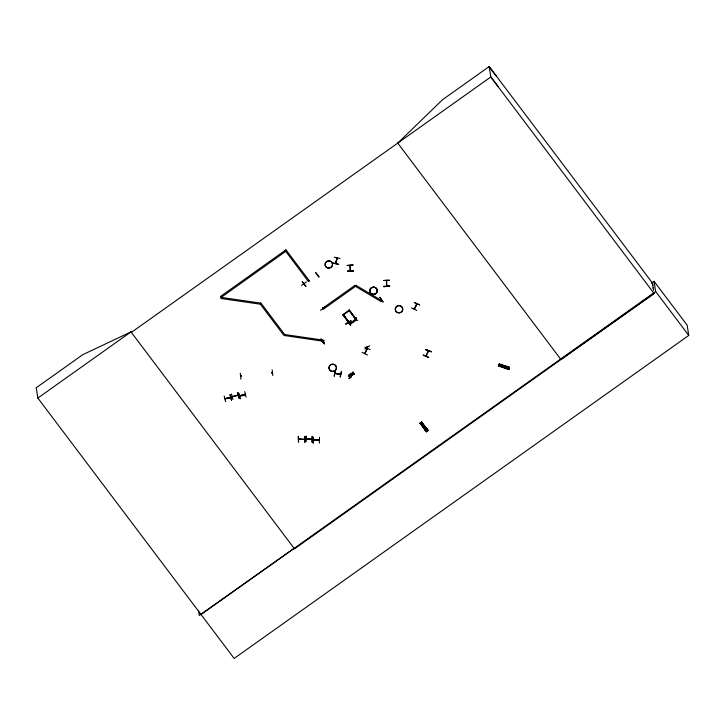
<?xml version="1.0" encoding="UTF-8"?>
<svg xmlns="http://www.w3.org/2000/svg" width="725" height="725" viewBox="0 0 725 725"><rect width="100%" height="100%" fill="white"/><g stroke="black" fill="none" stroke-linecap="round" stroke-linejoin="round"><path stroke-width="1.09" d="M349.749 374.472L349.994 375.206M350.257 374.87L351.027 374.1L352.078 375.559M298.319 436.396L298.528 442.187L298.347 436.387M299.108 439.278C295.981 438.987 312.91 439.948 299.117 438.987M304.509 442.25L304.636 436.377L304.591 442.241M306.204 436.169L305.76 442.042L306.131 436.242M306.131 438.906L311.587 439.368L311.569 438.897M306.675 438.843L306.693 438.997M311.986 438.897L311.587 439.332M312.067 442.105L312.194 436.233L312.149 442.096M313.091 443.066L313.517 437.293M313.472 437.275L313.39 443.084M314.106 439.993L318.891 440.374M318.755 440.039L319.372 440.347L313.436 439.939M319.372 443.138L319.517 437.275M335.593 263.238L337.034 257.873M335.693 262.849L337.071 258.444M424.705 427.134L424.569 427.977L424.705 427.107M349.26 309.974L356.591 319.798L350.13 324.383L342.825 314.695L349.296 310.037M348.245 323.16L348.707 322.87L348.163 323.25M348.544 322.743L348.752 323.169L348.399 322.643M381.006 300.096L381.305 299.606M381.395 299.978L380.77 300.023M338.647 264.217L332.829 262.812M337.279 257.991L335.892 263.302M386.797 286.013L386.642 280.457L386.334 280.829M261.281 303.403L260.357 304.201L220.989 298.501L221.152 297.259M284.481 335.53L323.876 341.348L324.057 340.243L284.68 334.542L283.738 335.213L260.357 304.201L260.52 302.959M284.499 335.657L284.662 334.415M334.288 376.193L335.258 370.393L334.234 376.112M335.34 373.257C332.993 373.348 342.445 374.943 340.143 373.837M341.484 371.408L340.188 377.091L341.493 371.417M304.409 283.738L304.237 283.557M317.133 274.693L317.26 274.857M350.248 270.688L350.139 266.066M350.556 271.114L350.302 265.268L350.302 271.132M386.552 285.632L386.525 285.967M332.766 263.193L338.584 264.462M428.756 357.325L423.309 354.915M428.566 350.991L426.182 356.174L426.4 355.486M416.902 310.508L411.546 307.898M349.767 374.553L350.601 373.828M498.637 365.681L508.914 368.808L508.696 369.415L498.555 365.853L499.226 364.032L509.467 367.339L509.231 367.974L498.99 364.63M499.054 364.566L499.181 364.213M508.687 369.433L509.467 367.33L508.733 369.252L498.61 365.744M508.923 368.789L498.61 365.681L499.172 364.131L509.376 367.575M416.757 303.811L414.156 309.185L416.993 304.074M416.947 303.902L414.337 309.276L414.428 308.497M416.947 304.174L416.467 304.264M230.731 397.291L225.031 398.668M230.26 397.653L225.575 398.859L225.412 398.424M230.568 397.119L230.758 397.336M232.199 396.693L237.954 395.188L232.317 396.629M237.356 395.388L237.945 395.243M245.349 394.355L239.658 395.741M240.057 395.632L244.769 394.509M304.219 284.037L304.264 283.702M322.625 308.442L322.562 308.025M322.888 308.469L322.571 308.08M367.158 347.402L366.796 347.03L367.303 347.148M340.061 258.444L334.216 257.176M428.375 351.217L428.593 350.873M424.225 427.36L424.279 427.813M498.519 366.007L498.737 365.4M499.063 364.548L509.331 367.693M509.276 367.802L499.09 364.421M367.33 348.843L364.992 353.483M499.588 366.197L500.259 364.376M506.639 366.506L505.968 368.3M507.672 366.85L507.002 368.644M508.37 367.086L507.69 368.871M428.647 357.57L423.201 355.241M362.119 352.395L367.484 354.996M241.28 376.13L240.637 376.393L241.262 376.021M271.812 372.75L272.446 372.532M272.319 372.487L271.957 372.967M350.121 324.365L342.889 314.777M425.765 349.677L431.366 351.688L425.802 349.595M428.375 350.646L425.928 355.812M348.961 323.042L348.344 323.432L348.915 322.761M364.784 347.221L370.185 349.622M367.348 348.272L364.72 353.356M365.01 353.637L364.929 353.147M414.337 302.47L419.712 304.962L414.319 302.488M349.794 374.417L350.42 373.937M322.788 341.23L323.232 340.958M355.431 317.913L356.038 317.858M431.257 351.897L425.756 349.595M350.257 323.758L343.188 314.414L350.22 323.586M322.498 308.288L323.196 309.321L355.495 286.366L356.093 285.278M354.788 285.333L355.495 286.366L381.196 301.645L381.794 300.558M240.682 376.184L241.198 376.112M271.875 372.75L272.346 372.668M334.905 373.049L334.814 373.502L340.505 374.191M304.563 284.118L304.002 283.81M312.049 439.332L306.276 439.287M313.517 440.093L319.435 440.147M420.246 423.173L426.336 431.747L420.237 423.101L426.889 431.357L426.354 431.737L420.11 423.219L421.859 422.032L421.316 422.421L427.668 430.813L428.176 430.451L421.606 422.213M426.635 431.529L420.418 423.001M421.506 422.285L428.194 430.433L427.632 430.84L421.298 422.43L421.841 422.05M355.966 318.067L355.368 318.039M380.843 300.068L381.196 299.778M397.735 143.106L442.658 99.615L489.194 66.555L652.4 282.977L653.524 290.272M355.984 318.085L355.44 318.121L355.884 317.84M348.888 310.373L355.848 319.535M349.214 310.128L356.537 319.798M324.311 343.886L320.84 339.209L324.555 343.641M321.075 338.965L324.492 343.759L320.822 339.237M353.447 316.109L357.189 320.604L353.447 316.118M230.731 397.554L224.968 398.596M334.85 373.248L340.614 374.1M651.331 283.285L654.077 281.336L687.173 325.217L688.75 335.421L234.157 658.445L37.845 398.052L130.98 331.878L294.504 548.861L654.013 293.398L490.807 76.977L489.194 66.555M260.538 303.086L221.17 297.386L220.491 296.48L286.003 249.79M221.17 297.386L285.75 251.358M285.061 250.46L308.469 281.59L309.394 280.792M322.516 308.415L354.815 285.46M343.115 315.076L349.577 310.49M349.568 323.631L356.029 319.036M356.247 319.326L349.958 324.039M349.84 323.993L356.238 319.245M348.417 375.242L349.722 377.734L349.078 378.64L350.909 376.801C349.522 379.701 346.568 371.272 350.048 377.408M351 373.402L352.404 375.333L351 373.402L350.846 373.928M352.975 372.097L352.631 373.402L351.263 373.312L352.622 373.756L352.658 375.151L352.984 373.765L354.362 373.937L353.002 373.42L354.362 373.937M354.353 373.855L352.984 373.765M350.891 376.402L349.858 374.943M351.127 377.091L349.078 378.64M420.754 424.08L422.376 422.929M423.518 427.741L425.131 426.59M424.152 428.593L425.774 427.442M426.445 431.62L428.058 430.478M654.077 281.336L655.663 291.541L201.052 614.483M294.114 548.345L199.275 615.462L198.496 610.405M654.14 293.58L560.942 359.528L397.354 142.598M301.618 285.405L306.448 281.889M320.45 310.363L325.253 306.811M379.927 297.304L383.126 302.171L379.918 297.304M347.03 320.613L350.773 325.099L347.048 320.513M345.879 324.039L350.909 320.794M350.918 320.876L345.861 324.03L350.891 320.822M322.806 341.04L323.432 341.122M302.37 281.898L305.995 286.466L302.379 281.88M426.336 431.747L426.871 431.366M347.094 320.559L350.501 325.289M350.374 374.317L351.027 374.1M237.845 395.043L232.335 396.892L232.689 396.358M240.138 395.95L240.038 395.487M224.17 396.058L225.602 401.668M231.42 394.001L232.924 399.511M238.534 393.195L240.002 398.786M238.761 393.131L240.247 398.659M504.827 367.303C506.376 366.56 503.449 366.17 504.836 367.339M244.688 391.627L246.092 397.173M240.229 395.75L244.887 394.717M239.631 395.587C239.005 396.629 246.337 395.415 245.195 394.183M231.483 400.191L230.015 394.509L231.52 400.155M240.292 373.339L240.863 379.166M348.752 323.169L348.671 322.435M366.968 346.913L367.303 347.311M225.103 398.958L225.013 398.523M272.192 369.904L272.799 375.577M241.235 376.329L240.709 375.976M347.221 265.468L353.193 264.969L347.23 265.486M353.419 271.141L347.429 271.25M389.497 280.321L383.507 280.493L389.479 280.203M383.743 286.683L389.706 286.121L383.743 286.665M298.7 438.987L298.718 439.459L304.509 439.459M304.292 284.227L304.11 283.493M366.778 347.085L367.058 347.32M271.875 372.994L271.902 372.532M312.013 439.078L306.258 438.843M499.226 364.032L509.421 367.439M498.682 365.5L508.905 368.844M498.592 365.79L508.733 369.252M356.111 285.405L381.812 300.685M386.588 286.157L386.38 280.303M230.133 397.653L230.169 397.218M489.239 66.854L496.398 76.216M497.966 86.338L490.807 76.977L131.297 332.431L130.908 331.923L82.786 354.67L36.25 387.739L37.845 398.052M655.663 291.541L688.75 335.421M421.597 422.131L427.986 430.587M420.301 423.128L426.681 431.502M286.022 249.917L309.412 280.919M351.217 376.175L350.238 374.789M261.299 303.53L284.68 334.542M364.829 349.124L369.687 345.698M652.572 283.457L652.89 285.478M653.207 287.508L653.515 289.529M505.724 366.207L505.053 367.992M504.691 365.853L504.02 367.647M427.415 429.626L425.792 430.732M383.715 286.275L389.697 286.031M319.29 439.939L319.281 440.229M318.873 439.93L318.891 440.401M313.979 439.885L313.988 440.356L313.562 439.885M304.491 439.105L304.428 439.042M244.787 394.282L244.742 394.355M352.957 372.016L353.012 373.502M420.545 422.956L420.011 423.337L420.536 422.965M426.336 428.167L424.732 429.345L426.345 428.203M426.98 429.019L425.376 430.197L426.98 429.019M315.611 272.5L319.1 277.158L315.593 272.491M237.619 392.442L238.761 398.116L237.61 392.433M232.381 396.883L232.39 396.919M353.41 271.032L347.429 271.259L353.419 271.105M331.171 371.118A3.743 3.616 -8.8 0 0 336.418 367.394A3.743 3.616 -8.8 0 0 330.509 364.902A3.743 3.616 -8.8 0 0 331.171 371.118M331.18 371.073A3.707 3.58 -8.8 0 0 336.382 367.376A3.707 3.58 -8.8 0 0 330.518 364.892A3.707 3.58 -8.8 0 0 331.18 371.073M371.988 294.096A3.743 3.616 -8.8 0 0 377.236 290.372A3.707 3.58 -8.8 0 0 371.336 287.87A3.743 3.616 -8.8 0 0 371.988 294.096A3.743 3.616 -8.8 0 0 377.236 290.408A3.743 3.616 -8.8 0 0 371.327 287.907A3.743 3.616 -8.8 0 0 371.998 294.132A3.707 3.58 -8.8 0 0 377.199 290.344A3.743 3.616 -8.8 0 0 371.318 287.87A3.707 3.58 -8.8 0 0 371.998 294.042M397.481 312.557A3.743 3.616 -8.8 0 0 402.728 308.832A3.707 3.58 -8.8 0 0 396.829 306.331A3.743 3.616 -8.8 0 0 397.481 312.557A3.707 3.58 -8.8 0 0 402.692 308.814A3.743 3.616 -8.8 0 0 396.82 306.34A3.707 3.58 -8.8 0 0 397.49 312.502M327.292 267.797A3.725 3.598 -8.8 0 0 332.512 264.081A3.707 3.58 -8.8 0 0 326.631 261.544A3.725 3.598 -8.8 0 0 327.292 267.797M332.512 264.081A3.725 3.598 -8.8 0 0 326.631 261.598A3.707 3.58 -8.8 0 0 327.292 267.715A3.707 3.58 -8.8 0 0 332.494 264.018"/></g></svg>
